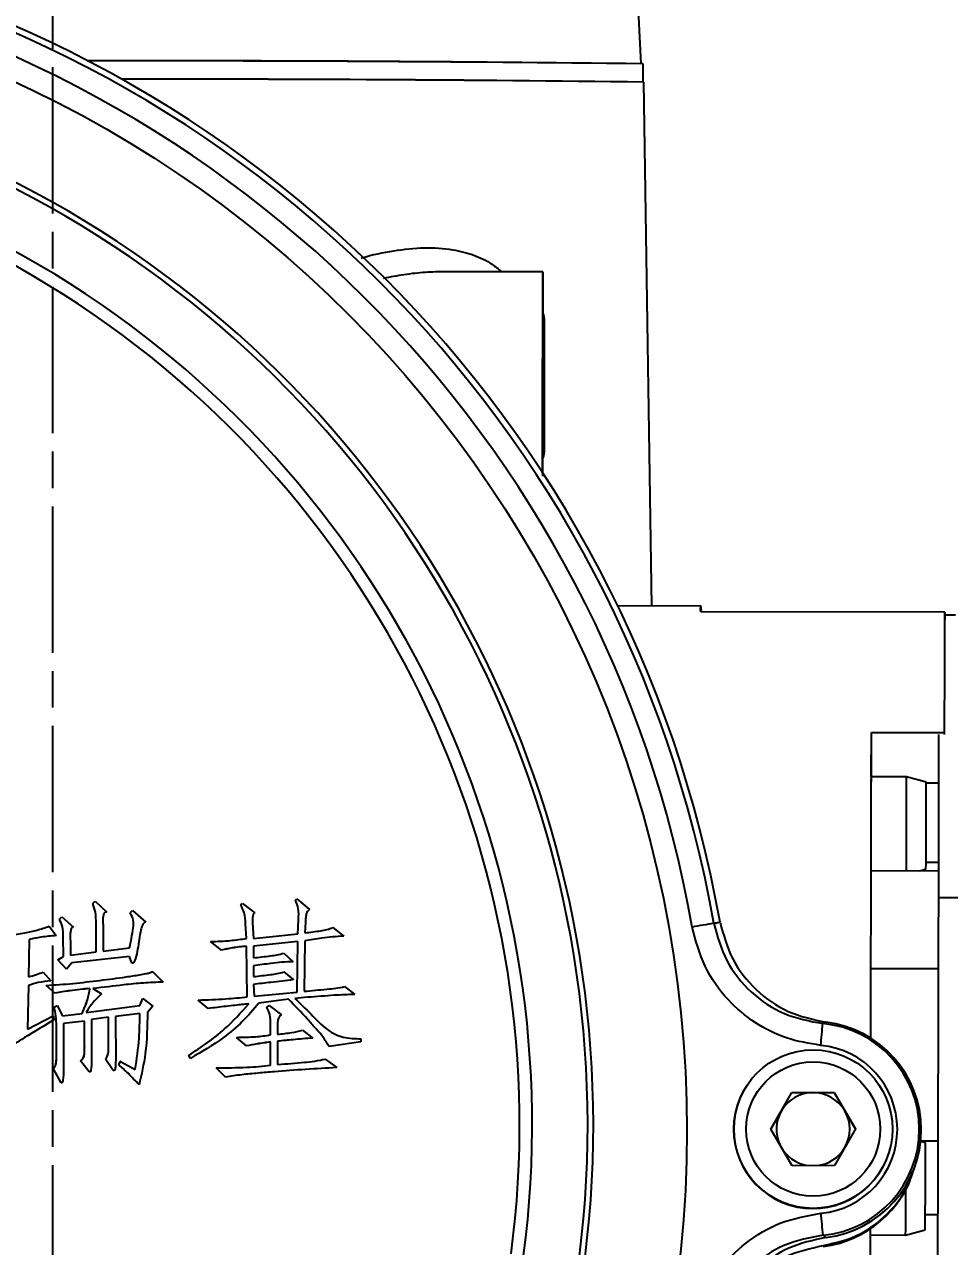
# Model space of a CAD drawing. Header units: millimetres. Extents: x 2462 to 4142, y 835 to 2023.
# Drawn here: x 3066.9 to 3142.7, y 1739.3 to 1839.5 of the extents above; entities that cross this region are included whole.
import ezdxf

# ---------------------------------------------------------------- set-up
doc = ezdxf.new("R2010")
doc.units = ezdxf.units.MM
doc.linetypes.add('AM_ISO08W050', pattern=[18, 12, -1.5, 3, -1.5])
doc.layers.add('AM_7', color=4, linetype='AM_ISO08W050', lineweight=25)
doc.layers.add('标注', color=3, linetype='Continuous', lineweight=13)
doc.styles.add('SLDTEXTSTYLE1', font='txt.shx', dxfattribs={"width": 0.7, "bigfont": 'gbcbig.shx'})
doc.dimstyles.new('SLDDIMSTYLE12$0', dxfattribs={"dimtxt": 12, "dimasz": 10, "dimexe": 0, "dimexo": 0.0625, "dimgap": 0.875, "dimtad": 1, "dimdec": 1, "dimlfac": 1.8, "dimrnd": 1e-09, "dimzin": 12, "dimdsep": 46, "dimtxsty": 'SLDTEXTSTYLE1', "dimcen": 0.09, "dimdle": 8.16, "dimclrd": 3, "dimclre": 3, "dimadec": 0, "dimazin": 3, "dimtfac": 1, "dimtdec": 1, "dimtofl": 0, "dimtmove": 0, "dimatfit": 3, "dimfxl": 0, "dimfrac": 2, "dimtolj": 1, "dimlwd": 5, "dimlwe": 5, "dimarcsym": 0})

# ---------------------------------------------------------------- blocks, each defined once
blk = doc.blocks.new('*D26')
at = {"layer": 'Defpoints', "color": 0, "transparency": 16777216}
for p in [(3218.49, 1897.93), (3130.07, 1660.73), (3230.49, 1660.73)]:
    blk.add_point(p, dxfattribs=at)
at = {"layer": '标注', "color": 3, "lineweight": 5, "transparency": 16777216}
blk.add_line((3218.55, 1897.93), (3230.49, 1897.93), dxfattribs=at)
at = {"layer": '标注', "color": 3, "linetype": 'Continuous', "lineweight": 5, "transparency": 16777216}
for p, q in [((3230.49, 1887.93), (3230.49, 1670.73)), ((3130.14, 1660.73), (3230.49, 1660.73))]:
    blk.add_line(p, q, dxfattribs=at)
at = {"layer": '标注', "color": 3, "transparency": 16777216}
for points in [[(3228.82, 1887.93), (3232.15, 1887.93), (3230.49, 1897.93)], [(3228.82, 1670.73), (3232.15, 1670.73), (3230.49, 1660.73)]]:
    blk.add_solid(points, dxfattribs=at)
at = {"layer": '标注', "color": 0, "transparency": 16777216, "insert": (3224.61, 1779.33), "char_height": 10, "attachment_point": 5, "rotation": 90, "style": 'SLDTEXTSTYLE1'}
blk.add_mtext('\\A1;235', dxfattribs=at)

msp = doc.modelspace()

# ---------------------------------------------------------------- linework, layer by layer
at = {"color": 7, "linetype": 'Continuous', "lineweight": 25}
for p, q in [((3117.419, 1836.267), (3117.171, 1841.169)), ((3117.596, 1834.759), (3117.599, 1836.253)), ((3118.306, 1791.801), (3117.637, 1834.753)), ((3109.367, 1819.191), (3101.298, 1819.206)), ((3109.491, 1815.388), (3109.491, 1804.388)), ((3122.315, 1791.794), (3115.512, 1791.807)), ((3122.258, 1791.426), (3122.373, 1791.426)), ((3122.31, 1791.794), (3122.299, 1791.794)), ((3122.373, 1791.426), (3122.31, 1791.787)), ((3142.314, 1791.289), (3122.314, 1791.327)), ((3142.314, 1791.289), (3142.313, 1790.657)), ((3142.314, 1791.255), (3142.314, 1791.057)), ((3142.314, 1791.255), (3142.314, 1791.255)), ((3142.314, 1791.057), (3142.314, 1791.255)), ((3143.199, 1791.056), (3142.314, 1791.057)), ((3136.289, 1777.801), (3136.296, 1781.436)), ((3136.296, 1781.436), (3142.296, 1781.424)), ((3142.295, 1781.279), (3142.296, 1781.424)), ((3139.182, 1777.795), (3136.289, 1777.801)), ((3140.782, 1777.364), (3139.182, 1777.795)), ((3141.778, 1777.281), (3140.783, 1777.283)), ((3141.765, 1770.766), (3140.772, 1770.767)), ((3141.774, 1770.075), (3136.274, 1770.085)), ((3140.23, 1770.078), (3140.768, 1770.221)), ((3072.494, 1767.404), (3072.493, 1767.402)), ((3072.494, 1767.404), (3072.685, 1767.596)), ((3072.685, 1767.596), (3073.643, 1766.703)), ((3084.62, 1767.292), (3084.748, 1767.419)), ((3084.748, 1767.419), (3085.77, 1766.655)), ((3089.088, 1767.68), (3089.087, 1767.679)), ((3089.088, 1767.68), (3089.215, 1767.808)), ((3089.215, 1767.808), (3090.238, 1766.916)), ((3141.783, 1767.899), (3143.783, 1767.895)), ((3073.643, 1766.703), (3073.642, 1766.702)), ((3075.558, 1766.642), (3075.557, 1766.64)), ((3075.558, 1766.642), (3075.749, 1766.834)), ((3075.749, 1766.834), (3076.836, 1765.878)), ((3084.62, 1767.292), (3084.62, 1767.29)), ((3085.77, 1766.655), (3085.769, 1766.653)), ((3090.238, 1766.916), (3090.237, 1766.914)), ((3068.922, 1765.548), (3069.497, 1764.783)), ((3069.751, 1766.124), (3069.75, 1766.122)), ((3069.751, 1766.124), (3069.942, 1766.316)), ((3069.942, 1766.316), (3070.9, 1765.487)), ((3070.9, 1765.487), (3070.9, 1765.485)), ((3072.751, 1765.745), (3072.75, 1765.743)), ((3072.753, 1763.447), (3072.75, 1765.743)), ((3072.754, 1763.447), (3072.751, 1765.745)), ((3073.326, 1765.682), (3073.328, 1763.512)), ((3076.836, 1765.878), (3076.835, 1765.876)), ((3085.071, 1764.548), (3085.005, 1765.76)), ((3085.005, 1765.76), (3085.005, 1765.759)), ((3085.07, 1764.546), (3085.005, 1765.759)), ((3085.58, 1765.825), (3085.645, 1764.548)), ((3089.282, 1764.936), (3089.344, 1766.083)), ((3089.283, 1764.936), (3089.345, 1766.085)), ((3089.345, 1766.085), (3089.344, 1766.083)), ((3089.92, 1765.894), (3089.857, 1765.001)), ((3092.154, 1765.45), (3093.049, 1764.749)), ((3067.264, 1764.461), (3067.204, 1761.398)), ((3069.497, 1764.783), (3069.496, 1764.782)), ((3070.072, 1764.656), (3070.071, 1764.655)), ((3070.073, 1763.06), (3070.071, 1764.655)), ((3070.074, 1763.061), (3070.072, 1764.656)), ((3085.645, 1764.548), (3089.283, 1764.936)), ((3089.858, 1764.362), (3089.799, 1760.214)), ((3093.049, 1764.749), (3093.048, 1764.748)), ((3070.647, 1764.338), (3070.648, 1763.189)), ((3070.648, 1763.189), (3072.754, 1763.447)), ((3073.328, 1763.512), (3075.498, 1763.77)), ((3082.135, 1764.289), (3082.134, 1764.287)), ((3083.029, 1763.586), (3082.134, 1764.287)), ((3083.03, 1763.588), (3082.135, 1764.289)), ((3083.03, 1763.588), (3083.029, 1763.586)), ((3085.072, 1763.909), (3085.071, 1763.908)), ((3085.14, 1759.759), (3085.071, 1763.908)), ((3085.141, 1759.761), (3085.072, 1763.909)), ((3089.284, 1764.298), (3085.646, 1763.91)), ((3089.283, 1764.296), (3085.646, 1763.909)), ((3085.646, 1763.91), (3085.647, 1762.953)), ((3089.224, 1760.149), (3089.283, 1764.296)), ((3089.225, 1760.149), (3089.284, 1764.298)), ((3089.284, 1764.298), (3089.283, 1764.296)), ((3069.627, 1762.805), (3070.074, 1763.061)), ((3069.627, 1762.805), (3069.627, 1762.803)), ((3070.33, 1762.04), (3069.627, 1762.805)), ((3070.33, 1762.038), (3069.627, 1762.803)), ((3070.777, 1762.551), (3070.33, 1762.04)), ((3070.776, 1762.549), (3070.33, 1762.038)), ((3075.498, 1763.066), (3070.776, 1762.549)), ((3070.777, 1762.551), (3070.776, 1762.549)), ((3075.499, 1763.068), (3070.777, 1762.551)), ((3075.499, 1763.068), (3075.498, 1763.066)), ((3075.87, 1762.605), (3075.871, 1762.607)), ((3088.136, 1763.339), (3088.903, 1762.638)), ((3088.903, 1762.638), (3088.902, 1762.636)), ((3068.416, 1761.782), (3069.055, 1761.081)), ((3070.33, 1762.04), (3070.33, 1762.038)), ((3077.351, 1761.857), (3078.246, 1760.965)), ((3085.648, 1762.315), (3085.649, 1761.421)), ((3088.138, 1761.807), (3088.905, 1761.17)), ((3136.259, 1762.085), (3141.759, 1762.075)), ((3067.205, 1760.695), (3067.145, 1757.121)), ((3068.673, 1760.697), (3068.672, 1760.696)), ((3069.375, 1760.058), (3068.672, 1760.696)), ((3069.376, 1760.06), (3068.673, 1760.697)), ((3069.055, 1761.081), (3069.054, 1761.079)), ((3072.247, 1760.447), (3072.246, 1760.445)), ((3072.502, 1760.447), (3073.205, 1760.001)), ((3078.246, 1760.965), (3078.245, 1760.963)), ((3085.65, 1760.783), (3085.715, 1759.826)), ((3088.905, 1761.17), (3088.904, 1761.168)), ((3093.118, 1760.601), (3093.948, 1759.964)), ((3069.376, 1760.06), (3069.375, 1760.058)), ((3073.205, 1760.001), (3073.204, 1759.999)), ((3076.334, 1759.048), (3076.588, 1759.622)), ((3076.334, 1759.048), (3076.587, 1759.621)), ((3076.588, 1759.622), (3076.587, 1759.621)), ((3076.588, 1759.622), (3077.419, 1758.985)), ((3081.12, 1759.501), (3081.119, 1759.499)), ((3081.217, 1759.416), (3081.119, 1759.499)), ((3081.951, 1758.8), (3081.12, 1759.501)), ((3085.715, 1759.826), (3089.225, 1760.149)), ((3088.524, 1759.574), (3086.099, 1759.252)), ((3088.524, 1759.574), (3088.523, 1759.572)), ((3093.948, 1759.964), (3093.947, 1759.962)), ((3069.313, 1758.911), (3069.312, 1758.909)), ((3069.313, 1758.911), (3069.568, 1759.039)), ((3069.568, 1759.039), (3070.016, 1758.21)), ((3070.016, 1758.21), (3071.612, 1758.403)), ((3071.931, 1758.468), (3076.334, 1759.048)), ((3076.335, 1758.409), (3074.356, 1758.152)), ((3076.334, 1758.408), (3074.356, 1758.15)), ((3076.335, 1758.409), (3076.334, 1758.408)), ((3077.418, 1758.984), (3076.972, 1758.472)), ((3077.419, 1758.985), (3076.973, 1758.474)), ((3077.419, 1758.985), (3077.418, 1758.984)), ((3081.951, 1758.8), (3081.95, 1758.798)), ((3086.099, 1759.252), (3086.098, 1759.25)), ((3086.737, 1758.933), (3086.929, 1759.061)), ((3086.737, 1758.933), (3086.737, 1758.932)), ((3086.929, 1759.061), (3087.951, 1758.297)), ((3067.145, 1757.121), (3069.25, 1758.209)), ((3069.25, 1758.209), (3069.315, 1757.89)), ((3069.315, 1757.89), (3069.314, 1757.888)), ((3071.804, 1757.765), (3070.081, 1757.572)), ((3071.803, 1757.764), (3070.081, 1757.57)), ((3070.081, 1757.572), (3070.086, 1753.806)), ((3071.804, 1757.765), (3071.803, 1757.764)), ((3071.806, 1755.594), (3071.803, 1757.764)), ((3071.807, 1755.595), (3071.804, 1757.765)), ((3073.782, 1758.087), (3072.378, 1757.894)), ((3073.781, 1758.085), (3072.378, 1757.892)), ((3072.378, 1757.894), (3072.382, 1754.511)), ((3073.782, 1758.087), (3073.781, 1758.085)), ((3073.784, 1755.532), (3073.781, 1758.085)), ((3073.785, 1755.534), (3073.782, 1758.087)), ((3074.356, 1758.152), (3074.361, 1754.514)), ((3087.059, 1756.636), (3087.058, 1757.466)), ((3087.058, 1757.466), (3087.058, 1757.464)), ((3087.059, 1756.634), (3087.058, 1757.464)), ((3087.951, 1758.297), (3087.95, 1758.295)), ((3069.507, 1757.316), (3069.506, 1757.314)), ((3069.509, 1754.761), (3069.506, 1757.314)), ((3069.51, 1754.763), (3069.507, 1757.316)), ((3085.082, 1755.74), (3084.251, 1756.441)), ((3084.251, 1756.441), (3084.251, 1756.439)), ((3085.081, 1755.738), (3084.251, 1756.439)), ((3087.633, 1757.275), (3087.634, 1756.701)), ((3089.676, 1757.022), (3090.506, 1756.385)), ((3090.506, 1756.385), (3090.505, 1756.384)), ((3071.807, 1755.595), (3071.806, 1755.594)), ((3073.785, 1755.534), (3073.784, 1755.532)), ((3085.082, 1755.74), (3085.081, 1755.738)), ((3087.06, 1756.062), (3087.059, 1756.06)), ((3087.062, 1754.145), (3087.059, 1756.06)), ((3087.063, 1754.147), (3087.06, 1756.062)), ((3087.635, 1756.126), (3087.637, 1754.211)), ((3091.848, 1755.685), (3091.847, 1755.683)), ((3094.464, 1756.071), (3091.848, 1755.685)), ((3094.464, 1756.071), (3094.463, 1756.069)), ((3094.464, 1756.326), (3094.464, 1756.071)), ((3069.51, 1754.763), (3069.509, 1754.761)), ((3071.489, 1754.51), (3071.488, 1754.508)), ((3072.192, 1753.617), (3071.489, 1754.51)), ((3073.531, 1754.64), (3073.53, 1754.639)), ((3074.107, 1753.811), (3073.531, 1754.64)), ((3074.616, 1754.193), (3074.743, 1754.449)), ((3074.617, 1754.195), (3074.744, 1754.45)), ((3074.744, 1754.45), (3074.743, 1754.449)), ((3074.744, 1754.45), (3075.958, 1753.814)), ((3080.36, 1754.968), (3080.359, 1754.966)), ((3080.487, 1754.711), (3080.359, 1754.966)), ((3080.488, 1754.713), (3080.36, 1754.968)), ((3080.908, 1754.977), (3080.487, 1754.711)), ((3080.488, 1754.713), (3080.487, 1754.711)), ((3091.53, 1754.663), (3092.488, 1753.962)), ((3069.256, 1753.869), (3069.255, 1753.867)), ((3069.896, 1752.721), (3069.256, 1753.869)), ((3072.192, 1753.617), (3072.191, 1753.616)), ((3072.292, 1753.648), (3072.293, 1753.65)), ((3074.107, 1753.811), (3074.106, 1753.81)), ((3074.282, 1753.755), (3074.283, 1753.757)), ((3074.617, 1754.195), (3074.616, 1754.193)), ((3082.595, 1753.95), (3082.594, 1753.948)), ((3082.68, 1753.863), (3082.594, 1753.948)), ((3083.362, 1753.185), (3082.595, 1753.95)), ((3092.488, 1753.962), (3092.487, 1753.961)), ((3069.896, 1752.721), (3069.895, 1752.719)), ((3069.988, 1752.756), (3069.989, 1752.758)), ((3076.278, 1752.537), (3076.277, 1752.536)), ((3083.362, 1753.185), (3083.361, 1753.183)), ((3125.82, 1752.04), (3125.808, 1752.018)), ((3128.061, 1748.914), (3129.784, 1751.92)), ((3128.915, 1750.404), (3129.777, 1751.907)), ((3129.777, 1751.907), (3129.784, 1751.92)), ((3129.777, 1751.907), (3131.509, 1751.913)), ((3129.784, 1751.92), (3133.248, 1751.931)), ((3131.509, 1751.913), (3133.241, 1751.918)), ((3133.241, 1751.918), (3133.248, 1751.931)), ((3133.241, 1751.918), (3134.112, 1750.421)), ((3133.248, 1751.931), (3134.989, 1748.936)), ((3128.061, 1748.914), (3128.915, 1750.404)), ((3134.112, 1750.421), (3134.982, 1748.924)), ((3129.802, 1745.92), (3128.061, 1748.914)), ((3134.989, 1748.936), (3133.267, 1745.931)), ((3140.717, 1747.802), (3140.33, 1747.907)), ((3140.335, 1747.961), (3141.715, 1747.958)), ((3133.267, 1745.931), (3129.802, 1745.92)), ((3137.215, 1745.782), (3137.227, 1745.804)), ((3140.711, 1741.925), (3141.701, 1741.923)), ((3139.103, 1740.234), (3140.704, 1740.659)), ((3132.335, 1739.368), (3132.335, 1739.289)), ((3136.209, 1735.422), (3136.218, 1740.239)), ((3136.218, 1740.239), (3139.103, 1740.234))]:
    msp.add_line(p, q, dxfattribs=at)
at = {"color": 7, "linetype": 'Continuous', "lineweight": 25, "flags": 128}
for points in [[(3109.336, 1802.739), (3109.336, 1802.927), (3109.339, 1804.19), (3109.341, 1805.716), (3109.345, 1807.437), (3109.348, 1809.279), (3109.352, 1811.16), (3109.355, 1812.999), (3109.358, 1814.716), (3109.361, 1816.234), (3109.364, 1817.489), (3109.365, 1818.425), (3109.366, 1819), (3109.367, 1819.191)], [(3122.314, 1791.327), (3122.315, 1791.534), (3122.315, 1791.681), (3122.315, 1791.768), (3122.315, 1791.794), (3122.315, 1791.765)], [(3142.296, 1781.424), (3142.299, 1783.274), (3142.302, 1784.969), (3142.305, 1786.497), (3142.308, 1787.846), (3142.31, 1789.008), (3142.312, 1789.974), (3142.313, 1790.736), (3142.314, 1791.289)], [(3136.249, 1756.372), (3136.249, 1756.44), (3136.255, 1759.764), (3136.261, 1763.113), (3136.268, 1766.445), (3136.274, 1769.718), (3136.28, 1772.893), (3136.285, 1775.929), (3136.291, 1778.788), (3136.296, 1781.436)], [(3141.796, 1781.28), (3141.795, 1779.532), (3141.793, 1776.868), (3141.791, 1774.018), (3141.787, 1771.017), (3141.783, 1767.899)], [(3136.274, 1770.085), (3136.275, 1770.151), (3136.276, 1770.7), (3136.277, 1771.553), (3136.279, 1772.625), (3136.281, 1773.813), (3136.284, 1775), (3136.286, 1776.069), (3136.287, 1776.917), (3136.288, 1777.459), (3136.289, 1777.643)], [(3141.783, 1767.899), (3141.778, 1764.701), (3141.772, 1761.46), (3141.766, 1758.214), (3141.759, 1755.002), (3141.752, 1751.861), (3141.744, 1748.827), (3141.736, 1745.937), (3141.728, 1743.224), (3141.719, 1740.721), (3141.711, 1738.456), (3141.703, 1736.455), (3141.695, 1734.744), (3141.687, 1733.34), (3141.68, 1732.262), (3141.673, 1731.521), (3141.667, 1731.127), (3141.661, 1731.083), (3141.656, 1731.391), (3141.654, 1731.757)], [(3075.867, 1762.607), (3075.834, 1762.555), (3075.79, 1762.527), (3075.765, 1762.522), (3075.742, 1762.526), (3075.699, 1762.559), (3075.666, 1762.603), (3075.627, 1762.675), (3075.572, 1762.812), (3075.498, 1763.066), (3075.498, 1763.066)], [(3136.249, 1756.372), (3136.25, 1757.3), (3136.256, 1760.044), (3136.259, 1762.085)], [(3136.209, 1735.422), (3136.213, 1737.186), (3136.217, 1739.256), (3136.219, 1740.749)], [(3136.218, 1740.239), (3136.219, 1740.35), (3136.219, 1740.749)]]:
    msp.add_lwpolyline(points, dxfattribs=at)
at = {"color": 7, "linetype": 'Continuous', "lineweight": 25}
for centre, radius in [((3026.511, 1748.766), 94.663), ((3131.523, 1748.922), 6.5), ((3131.525, 1748.925), 5.5)]:
    msp.add_circle(centre, radius, dxfattribs=at)
for centre, radius, start, end in [((3026.508, 1748.76), 98.358, 9.97103, 80.17554), ((3026.49, 1748.728), 98.897, 9.98805, 80.15852), ((3026.511, 1748.765), 96.56, 9.97103, 80.17554), ((3076.886, -1528.052), 3364.551, 89.306666, 90.082028), ((3074.612, -1937.062), 3773.558, 89.350019, 90.038598), ((3026.772, 1749.242), 86.736, 352.83814, 187.30792), ((3026.773, 1749.245), 86.27, 352.83813, 187.30793), ((3077.783, -1501.253), 3336.244, 89.315529, 90.050211), ((3078.403, -1385.219), 3220.21, 89.302633, 90.063052), ((3026.781, 1749.258), 81.714, 352.48125, 187.66482), ((3026.781, 1749.26), 80.681, 352.48124, 187.66483), ((3108.491, 1815.388), 1, 0, 28.17523), ((3108.491, 1804.388), 1, 329.81171, 0), ((2094.111, 1775.563), 1045.074, 359.699377, 0.122379), ((2415.495, 1775.159), 725.29, 359.609932, 0.174176), ((3153.089, 1588.857), 179.41, 99.53162, 100.10446), ((2807.822, 1786.308), 325.761, 354.62321, 354.93873), ((3131.508, 1748.894), 8.712, 275.44582, 84.70086), ((3131.491, 1748.862), 8.89, 276.98978, 83.15691), ((3131.511, 1748.9), 6.912, 275.44583, 84.70085), ((3131.511, 1748.9), 6.5, 151.3368, 331.33626), ((3131.518, 1748.913), 3, 90.17977, 150.17994), ((3131.518, 1748.913), 3, 30.18021, 90.17985), ((3131.518, 1748.913), 3, 150.18007, 204.99697), ((3131.518, 1748.913), 3, 330.18008, 30.18027), ((3131.518, 1748.913), 3, 275.42388, 330.17995), ((2415.431, 1745.597), 725.29, 359.609932, 0.174176), ((3131.518, 1748.913), 3, 215.36346, 264.93578), ((3131.233, 1748.121), 8.9, 277.11175, 344.0623), ((2604.34, 1744.094), 534.776, 359.58645, 359.98901), ((2897.667, 1719.222), 235.606, 5.1137, 5.55264)]:
    msp.add_arc(centre, radius, start, end, dxfattribs=at)
msp.add_ellipse((3121.266, 1761.796), major_axis=(1.033, 29.998), ratio=0.0060211, start_param=0.000196, end_param=0.1570316, dxfattribs=at)
for points, knots in [([(3094.486, 1820.322), (3094.5, 1820.327), (3095.403, 1820.618), (3097.146, 1820.955), (3099.652, 1821.235), (3101.848, 1821.104), (3103.692, 1820.616), (3105.038, 1820.015), (3105.729, 1819.416), (3105.981, 1819.198)], [0, 0, 0, 0, 0.0034571, 0.2090522, 0.4122284, 0.6108285, 0.7669901, 0.9148277, 1, 1, 1, 1]), ([(3101.34, 1819.206), (3100.812, 1819.195), (3099.708, 1819.172), (3098.021, 1818.986), (3096.858, 1818.769), (3096.294, 1818.664)], [0, 0, 0, 0, 0.3214702, 0.6713834, 1, 1, 1, 1]), ([(3109.338, 1803.989), (3109.337, 1803.557), (3109.336, 1802.949), (3109.336, 1802.555), (3109.335, 1802.441)], [0, 0, 0, 0, 0.7116064, 1, 1, 1, 1]), ([(3072.751, 1765.745), (3072.752, 1766.063), (3072.754, 1766.631), (3072.573, 1767.168), (3072.494, 1767.404)], [0, 0, 0, 0, 0.5611331, 1, 1, 1, 1]), ([(3089.345, 1766.085), (3089.363, 1766.396), (3089.395, 1766.949), (3089.181, 1767.457), (3089.088, 1767.68)], [0, 0, 0, 0, 0.5617625, 1, 1, 1, 1]), ([(3073.643, 1766.703), (3073.618, 1766.71), (3073.569, 1766.722), (3073.492, 1766.701), (3073.434, 1766.649), (3073.325, 1766.456), (3073.311, 1766.114), (3073.321, 1765.814), (3073.326, 1765.682)], [0, 0, 0, 0, 0.0629976, 0.1252087, 0.1880559, 0.2507172, 0.6694372, 1, 1, 1, 1]), ([(3075.498, 1763.77), (3075.608, 1764.305), (3075.761, 1765.05), (3075.869, 1766.058), (3075.662, 1766.447), (3075.558, 1766.642)], [0, 0, 0, 0, 0.561219, 0.7810756, 1, 1, 1, 1]), ([(3085.005, 1765.76), (3084.987, 1766.061), (3084.953, 1766.597), (3084.722, 1767.08), (3084.62, 1767.292)], [0, 0, 0, 0, 0.5611214, 1, 1, 1, 1]), ([(3085.77, 1766.655), (3085.735, 1766.639), (3085.665, 1766.606), (3085.6, 1766.462), (3085.556, 1766.203), (3085.57, 1765.976), (3085.58, 1765.825)], [0, 0, 0, 0, 0.12381465, 0.24905373, 0.49921463, 1, 1, 1, 1]), ([(3090.238, 1766.916), (3090.16, 1766.846), (3090.002, 1766.703), (3089.934, 1766.323), (3089.925, 1766.057), (3089.92, 1765.894)], [0, 0, 0, 0, 0.2754663, 0.5570589, 1, 1, 1, 1]), ([(3064.328, 1764.585), (3065.195, 1764.718), (3066.404, 1764.904), (3067.941, 1765.219), (3068.595, 1765.439), (3068.922, 1765.548)], [0, 0, 0, 0, 0.5601633, 0.7802465, 1, 1, 1, 1]), ([(3070.072, 1764.656), (3070.072, 1764.946), (3070.073, 1765.461), (3069.849, 1765.922), (3069.751, 1766.124)], [0, 0, 0, 0, 0.5620252, 1, 1, 1, 1]), ([(3070.9, 1765.487), (3070.873, 1765.488), (3070.818, 1765.49), (3070.734, 1765.415), (3070.671, 1765.237), (3070.626, 1764.868), (3070.638, 1764.55), (3070.647, 1764.338)], [0, 0, 0, 0, 0.0623418, 0.1250621, 0.2498205, 0.4997334, 1, 1, 1, 1]), ([(3076.836, 1765.878), (3076.801, 1765.877), (3076.733, 1765.877), (3076.628, 1765.782), (3076.52, 1765.575), (3076.384, 1765.125), (3076.242, 1764.202), (3076.123, 1763.31), (3075.916, 1762.692), (3075.851, 1762.564), (3075.8, 1762.53), (3075.767, 1762.522), (3075.732, 1762.528), (3075.698, 1762.56), (3075.661, 1762.611), (3075.616, 1762.695), (3075.557, 1762.849), (3075.522, 1762.982), (3075.499, 1763.068)], [0, 0, 0, 0, 0.023224, 0.0467952, 0.0935072, 0.1871233, 0.3745427, 0.7493921, 0.811774, 0.8352857, 0.8473822, 0.8533041, 0.8589119, 0.8714728, 0.8843253, 0.9034899, 0.9380934, 1, 1, 1, 1]), ([(3089.857, 1765.001), (3090.292, 1765.059), (3090.898, 1765.141), (3091.677, 1765.251), (3091.996, 1765.384), (3092.154, 1765.45)], [0, 0, 0, 0, 0.5612182, 0.7817784, 1, 1, 1, 1]), ([(3132.15, 1755.783), (3131.2, 1755.939), (3129.305, 1756.252), (3126.707, 1757.57), (3124.377, 1759.535), (3122.477, 1762.202), (3121.901, 1764.389), (3121.613, 1765.485)], [0, 0, 0, 0, 0.18727158, 0.37365379, 0.56080138, 0.77996953, 1, 1, 1, 1]), ([(3123.38, 1765.791), (3123.475, 1765.808), (3123.644, 1765.84), (3123.814, 1765.868), (3123.889, 1765.881)], [0, 0, 0, 0, 0.56, 1, 1, 1, 1]), ([(3123.38, 1765.791), (3123.67, 1764.738), (3124.251, 1762.633), (3126.344, 1760.055), (3129.089, 1758.18), (3131.238, 1757.773), (3132.313, 1757.569)], [0, 0, 0, 0, 0.2497435, 0.4995348, 0.7496229, 1, 1, 1, 1]), ([(3123.889, 1765.881), (3124.171, 1764.849), (3124.735, 1762.788), (3126.757, 1760.246), (3129.409, 1758.368), (3131.502, 1757.916), (3132.55, 1757.689)], [0, 0, 0, 0, 0.25004665, 0.49944856, 0.74939592, 1, 1, 1, 1]), ([(3069.497, 1764.783), (3069.077, 1764.747), (3068.326, 1764.683), (3067.588, 1764.529), (3067.264, 1764.461)], [0, 0, 0, 0, 0.5597665, 1, 1, 1, 1]), ([(3082.135, 1764.289), (3082.686, 1764.308), (3083.669, 1764.343), (3084.642, 1764.485), (3085.071, 1764.548)], [0, 0, 0, 0, 0.559714, 1, 1, 1, 1]), ([(3093.049, 1764.749), (3092.45, 1764.698), (3091.382, 1764.606), (3090.324, 1764.437), (3089.858, 1764.362)], [0, 0, 0, 0, 0.55994484, 1, 1, 1, 1]), ([(3085.071, 1763.908), (3084.686, 1763.87), (3083.998, 1763.802), (3083.325, 1763.652), (3083.029, 1763.586)], [0, 0, 0, 0, 0.5605128, 1, 1, 1, 1]), ([(3085.072, 1763.909), (3084.686, 1763.872), (3083.999, 1763.804), (3083.326, 1763.654), (3083.03, 1763.588)], [0, 0, 0, 0, 0.5605128, 1, 1, 1, 1]), ([(3085.647, 1762.953), (3086.115, 1763.007), (3086.766, 1763.084), (3087.602, 1763.189), (3087.958, 1763.289), (3088.136, 1763.339)], [0, 0, 0, 0, 0.5605179, 0.7807563, 1, 1, 1, 1]), ([(3088.903, 1762.638), (3088.598, 1762.628), (3087.987, 1762.608), (3086.904, 1762.473), (3086.124, 1762.375), (3085.648, 1762.315)], [0, 0, 0, 0, 0.27966566, 0.55979083, 1, 1, 1, 1]), ([(3067.204, 1761.398), (3067.432, 1761.463), (3067.84, 1761.58), (3068.24, 1761.72), (3068.416, 1761.782)], [0, 0, 0, 0, 0.560026, 1, 1, 1, 1]), ([(3068.673, 1760.697), (3069.404, 1760.745), (3070.868, 1760.839), (3073.051, 1761.113), (3074.87, 1761.338), (3076.138, 1761.53), (3076.771, 1761.643), (3077.081, 1761.719), (3077.238, 1761.761), (3077.307, 1761.799), (3077.346, 1761.817), (3077.354, 1761.84), (3077.352, 1761.851), (3077.351, 1761.857)], [0, 0, 0, 0, 0.2499294, 0.4999341, 0.74994, 0.8749399, 0.9374388, 0.9686585, 0.9843163, 0.9920985, 0.9961699, 0.9979662, 1, 1, 1, 1]), ([(3085.649, 1761.421), (3086.117, 1761.476), (3086.768, 1761.552), (3087.604, 1761.658), (3087.96, 1761.757), (3088.138, 1761.807)], [0, 0, 0, 0, 0.5605179, 0.7807563, 1, 1, 1, 1]), ([(3069.055, 1761.081), (3068.703, 1761.041), (3068.074, 1760.97), (3067.471, 1760.779), (3067.205, 1760.695)], [0, 0, 0, 0, 0.55953417, 1, 1, 1, 1]), ([(3072.246, 1760.445), (3071.708, 1760.391), (3070.746, 1760.294), (3069.794, 1760.131), (3069.375, 1760.058)], [0, 0, 0, 0, 0.5601155, 1, 1, 1, 1]), ([(3072.247, 1760.447), (3071.709, 1760.393), (3070.747, 1760.296), (3069.795, 1760.132), (3069.376, 1760.06)], [0, 0, 0, 0, 0.5601155, 1, 1, 1, 1]), ([(3071.612, 1758.403), (3071.775, 1758.772), (3072.067, 1759.429), (3072.192, 1760.136), (3072.247, 1760.447)], [0, 0, 0, 0, 0.5607786, 1, 1, 1, 1]), ([(3071.682, 1758.584), (3071.818, 1758.893), (3072.08, 1759.491), (3072.192, 1760.134), (3072.246, 1760.445)], [0, 0, 0, 0, 0.51674504, 1, 1, 1, 1]), ([(3078.246, 1760.965), (3077.708, 1760.948), (3076.631, 1760.914), (3074.718, 1760.707), (3073.343, 1760.546), (3072.502, 1760.447)], [0, 0, 0, 0, 0.2798691, 0.5599181, 1, 1, 1, 1]), ([(3088.905, 1761.17), (3088.297, 1761.095), (3087.213, 1760.961), (3086.128, 1760.837), (3085.65, 1760.783)], [0, 0, 0, 0, 0.5599992, 1, 1, 1, 1]), ([(3089.799, 1760.214), (3090.421, 1760.271), (3091.286, 1760.351), (3092.395, 1760.466), (3092.877, 1760.556), (3093.118, 1760.601)], [0, 0, 0, 0, 0.5601054, 0.7801414, 1, 1, 1, 1]), ([(3073.205, 1760.001), (3072.934, 1759.743), (3072.449, 1759.281), (3072.089, 1758.717), (3071.931, 1758.468)], [0, 0, 0, 0, 0.5587221, 1, 1, 1, 1]), ([(3081.12, 1759.501), (3081.872, 1759.523), (3083.216, 1759.562), (3084.552, 1759.7), (3085.141, 1759.761)], [0, 0, 0, 0, 0.5598354, 1, 1, 1, 1]), ([(3091.848, 1755.685), (3091.686, 1755.959), (3091.362, 1756.51), (3090.714, 1757.218), (3089.79, 1758.257), (3089.046, 1759.031), (3088.524, 1759.574)], [0, 0, 0, 0, 0.1857397, 0.3726053, 0.5594855, 1, 1, 1, 1]), ([(3093.948, 1759.964), (3093.39, 1759.942), (3092.472, 1759.905), (3091.195, 1759.809), (3090.114, 1759.729), (3089.394, 1759.669), (3089.034, 1759.638)], [0, 0, 0, 0, 0.3399686, 0.5599789, 0.7799898, 1, 1, 1, 1]), ([(3089.034, 1759.638), (3089.486, 1759.217), (3090.39, 1758.374), (3091.532, 1757.077), (3092.999, 1756.347), (3093.973, 1756.333), (3094.464, 1756.326)], [0, 0, 0, 0, 0.2809181, 0.5618322, 0.7793916, 1, 1, 1, 1]), ([(3069.506, 1757.314), (3069.501, 1757.616), (3069.492, 1758.155), (3069.367, 1758.679), (3069.312, 1758.909)], [0, 0, 0, 0, 0.5600689, 1, 1, 1, 1]), ([(3069.507, 1757.316), (3069.502, 1757.618), (3069.493, 1758.157), (3069.368, 1758.681), (3069.313, 1758.911)], [0, 0, 0, 0, 0.5600689, 1, 1, 1, 1]), ([(3075.958, 1753.814), (3076.089, 1754.666), (3076.324, 1756.19), (3076.331, 1757.731), (3076.335, 1758.409)], [0, 0, 0, 0, 0.5597856, 1, 1, 1, 1]), ([(3076.973, 1758.474), (3076.953, 1757.351), (3076.919, 1755.347), (3076.474, 1753.395), (3076.278, 1752.537)], [0, 0, 0, 0, 0.5605813, 1, 1, 1, 1]), ([(3080.36, 1754.968), (3081.374, 1755.644), (3083.185, 1756.852), (3084.632, 1758.473), (3085.269, 1759.187)], [0, 0, 0, 0, 0.5599814, 1, 1, 1, 1]), ([(3086.099, 1759.252), (3085.66, 1758.733), (3084.783, 1757.696), (3082.914, 1756.136), (3081.408, 1755.252), (3080.488, 1754.713)], [0, 0, 0, 0, 0.27997, 0.5601155, 1, 1, 1, 1]), ([(3085.269, 1759.187), (3084.893, 1759.146), (3084.273, 1759.078), (3083.409, 1758.983), (3082.679, 1758.9), (3082.193, 1758.833), (3081.951, 1758.8)], [0, 0, 0, 0, 0.3400129, 0.5600221, 0.7800284, 1, 1, 1, 1]), ([(3087.058, 1757.466), (3087.056, 1757.754), (3087.051, 1758.267), (3086.833, 1758.73), (3086.737, 1758.933)], [0, 0, 0, 0, 0.5612569, 1, 1, 1, 1]), ([(3069.315, 1757.89), (3068.509, 1757.4), (3067.388, 1756.718), (3065.954, 1755.836), (3065.346, 1755.415), (3065.042, 1755.204)], [0, 0, 0, 0, 0.5600747, 0.7801013, 1, 1, 1, 1]), ([(3087.951, 1758.297), (3087.868, 1758.229), (3087.703, 1758.092), (3087.616, 1757.709), (3087.627, 1757.44), (3087.633, 1757.275)], [0, 0, 0, 0, 0.27727, 0.5579293, 1, 1, 1, 1]), ([(3132.55, 1757.689), (3132.505, 1757.667), (3132.426, 1757.628), (3132.347, 1757.587), (3132.313, 1757.569)], [0, 0, 0, 0, 0.56, 1, 1, 1, 1]), ([(3084.251, 1756.441), (3084.778, 1756.448), (3085.718, 1756.459), (3086.649, 1756.582), (3087.059, 1756.636)], [0, 0, 0, 0, 0.5597741, 1, 1, 1, 1]), ([(3087.634, 1756.701), (3088.019, 1756.736), (3088.707, 1756.8), (3089.38, 1756.954), (3089.676, 1757.022)], [0, 0, 0, 0, 0.5607897, 1, 1, 1, 1]), ([(3090.506, 1756.385), (3089.97, 1756.339), (3089.012, 1756.256), (3088.056, 1756.166), (3087.635, 1756.126)], [0, 0, 0, 0, 0.5599974, 1, 1, 1, 1]), ([(3071.489, 1754.51), (3071.569, 1754.588), (3071.729, 1754.743), (3071.824, 1755.14), (3071.813, 1755.423), (3071.807, 1755.595)], [0, 0, 0, 0, 0.2784397, 0.5588023, 1, 1, 1, 1]), ([(3071.684, 1754.738), (3071.69, 1754.744), (3071.769, 1754.834), (3071.812, 1755.145), (3071.808, 1755.423), (3071.806, 1755.594)], [0, 0, 0, 0, 0.0296563, 0.4066838, 1, 1, 1, 1]), ([(3073.531, 1754.64), (3073.621, 1754.795), (3073.782, 1755.073), (3073.784, 1755.393), (3073.785, 1755.534)], [0, 0, 0, 0, 0.5572979, 1, 1, 1, 1]), ([(3073.614, 1754.819), (3073.667, 1754.916), (3073.789, 1755.137), (3073.786, 1755.39), (3073.784, 1755.532)], [0, 0, 0, 0, 0.4388833, 1, 1, 1, 1]), ([(3087.059, 1756.06), (3086.688, 1756.01), (3086.026, 1755.921), (3085.37, 1755.794), (3085.081, 1755.738)], [0, 0, 0, 0, 0.56022, 1, 1, 1, 1]), ([(3087.06, 1756.062), (3086.689, 1756.012), (3086.027, 1755.923), (3085.371, 1755.796), (3085.082, 1755.74)], [0, 0, 0, 0, 0.56022, 1, 1, 1, 1]), ([(3069.256, 1753.869), (3069.314, 1753.937), (3069.432, 1754.074), (3069.497, 1754.395), (3069.505, 1754.623), (3069.51, 1754.763)], [0, 0, 0, 0, 0.278373, 0.5588386, 1, 1, 1, 1]), ([(3069.372, 1754.029), (3069.386, 1754.047), (3069.454, 1754.135), (3069.491, 1754.396), (3069.502, 1754.623), (3069.509, 1754.761)], [0, 0, 0, 0, 0.0870026, 0.4418456, 1, 1, 1, 1]), ([(3072.382, 1754.511), (3072.385, 1754.263), (3072.388, 1753.973), (3072.312, 1753.678), (3072.278, 1753.625), (3072.253, 1753.604), (3072.22, 1753.602), (3072.202, 1753.612), (3072.192, 1753.617)], [0, 0, 0, 0, 0.7490145, 0.8739827, 0.905501, 0.9378604, 0.9674823, 1, 1, 1, 1]), ([(3074.361, 1754.514), (3074.358, 1754.375), (3074.352, 1754.127), (3074.334, 1753.861), (3074.276, 1753.743), (3074.256, 1753.724), (3074.237, 1753.715), (3074.222, 1753.711), (3074.206, 1753.713), (3074.158, 1753.734), (3074.131, 1753.775), (3074.107, 1753.811)], [0, 0, 0, 0, 0.4196075, 0.7488334, 0.7801926, 0.8119363, 0.8280906, 0.8437185, 0.8589301, 0.8745408, 1, 1, 1, 1]), ([(3087.637, 1754.211), (3088.367, 1754.272), (3089.383, 1754.356), (3090.686, 1754.48), (3091.249, 1754.602), (3091.53, 1754.663)], [0, 0, 0, 0, 0.5602107, 0.7802949, 1, 1, 1, 1]), ([(3070.086, 1753.806), (3070.091, 1753.511), (3070.096, 1753.174), (3070.019, 1752.832), (3069.994, 1752.762), (3069.972, 1752.729), (3069.949, 1752.71), (3069.924, 1752.706), (3069.907, 1752.715), (3069.896, 1752.721)], [0, 0, 0, 0, 0.7488716, 0.8537444, 0.8945017, 0.9377606, 0.9533379, 0.9676806, 1, 1, 1, 1]), ([(3076.277, 1752.536), (3075.984, 1752.863), (3075.461, 1753.446), (3074.874, 1753.965), (3074.616, 1754.193)], [0, 0, 0, 0, 0.5599205, 1, 1, 1, 1]), ([(3076.278, 1752.537), (3075.985, 1752.864), (3075.462, 1753.447), (3074.875, 1753.966), (3074.617, 1754.195)], [0, 0, 0, 0, 0.5599205, 1, 1, 1, 1]), ([(3082.595, 1753.95), (3083.431, 1753.947), (3084.923, 1753.941), (3086.409, 1754.084), (3087.063, 1754.147)], [0, 0, 0, 0, 0.559723, 1, 1, 1, 1]), ([(3092.488, 1753.962), (3090.78, 1753.863), (3088.625, 1753.738), (3086.029, 1753.504), (3084.69, 1753.389), (3083.805, 1753.253), (3083.362, 1753.185)], [0, 0, 0, 0, 0.5600481, 0.7067506, 0.8534517, 1, 1, 1, 1]), ([(3132.335, 1739.368), (3133.39, 1739.611), (3135.5, 1740.098), (3137.975, 1742.204), (3139.41, 1744.122), (3139.607, 1745.316), (3139.63, 1745.455)], [0, 0, 0, 0, 0.3192441, 0.6384882, 0.9577323, 1, 1, 1, 1]), ([(3121.655, 1732.29), (3121.887, 1733.225), (3122.349, 1735.089), (3123.871, 1737.574), (3126.016, 1739.738), (3128.827, 1741.417), (3131.052, 1741.818), (3132.167, 1742.019)], [0, 0, 0, 0, 0.1872812, 0.3736777, 0.5607984, 0.7799545, 1, 1, 1, 1]), ([(3132.335, 1740.222), (3131.263, 1740.016), (3129.118, 1739.605), (3126.379, 1737.727), (3124.289, 1735.143), (3123.712, 1733.033), (3123.423, 1731.978)], [0, 0, 0, 0, 0.2498556, 0.4996698, 0.7497111, 1, 1, 1, 1]), ([(3123.913, 1731.725), (3124.148, 1732.565), (3124.67, 1734.429), (3126.585, 1736.799), (3129.212, 1738.684), (3131.294, 1739.14), (3132.335, 1739.368)], [0, 0, 0, 0, 0.214447, 0.476298, 0.738149, 1, 1, 1, 1]), ([(3132.573, 1740.038), (3131.527, 1739.81), (3129.439, 1739.355), (3126.793, 1737.473), (3124.775, 1734.926), (3124.213, 1732.859), (3123.932, 1731.825)], [0, 0, 0, 0, 0.2500652, 0.4994456, 0.7493864, 1, 1, 1, 1]), ([(3132.335, 1740.222), (3132.379, 1740.187), (3132.457, 1740.125), (3132.537, 1740.065), (3132.573, 1740.038)], [0, 0, 0, 0, 0.56, 1, 1, 1, 1])]:
    msp.add_open_spline(points, degree=3, knots=knots, dxfattribs=at)
for points in [[(3109.367, 1819.191), (3109.367, 1819.148), (3109.367, 1819.062), (3109.365, 1818.395), (3109.363, 1817.389), (3109.362, 1816.438), (3109.361, 1815.963)], [(3109.364, 1817.801), (3109.364, 1817.689), (3109.364, 1817.467), (3109.36, 1815.715), (3109.356, 1813.205), (3109.35, 1810.216), (3109.344, 1807.223), (3109.34, 1804.702), (3109.336, 1802.934), (3109.336, 1802.699), (3109.336, 1802.582)]]:
    msp.add_open_spline(points, degree=3, dxfattribs=at)
at = {"layer": 'AM_7'}
msp.add_line((3069.182, 1853.97), (3069.182, 1643.319), dxfattribs=at)

# ---------------------------------------------------------------- dimensions: what is measured, and where the dimension line sits
at = {"layer": '标注'}
dim = msp.add_linear_dim(base=(3230.485, 1660.731), p1=(3218.485, 1897.934), p2=(3130.073, 1660.731), angle=90, text='235', dimstyle='SLDDIMSTYLE12$0', override={"dimtxt": 10, "dimtdec": 3, "dimtzin": 0}, dxfattribs=at)
dim.commit()
dim.dimension.update_dxf_attribs({"geometry": '*D26', "text_midpoint": (3224.61, 1779.332)})

doc.saveas('drawing.dxf')
